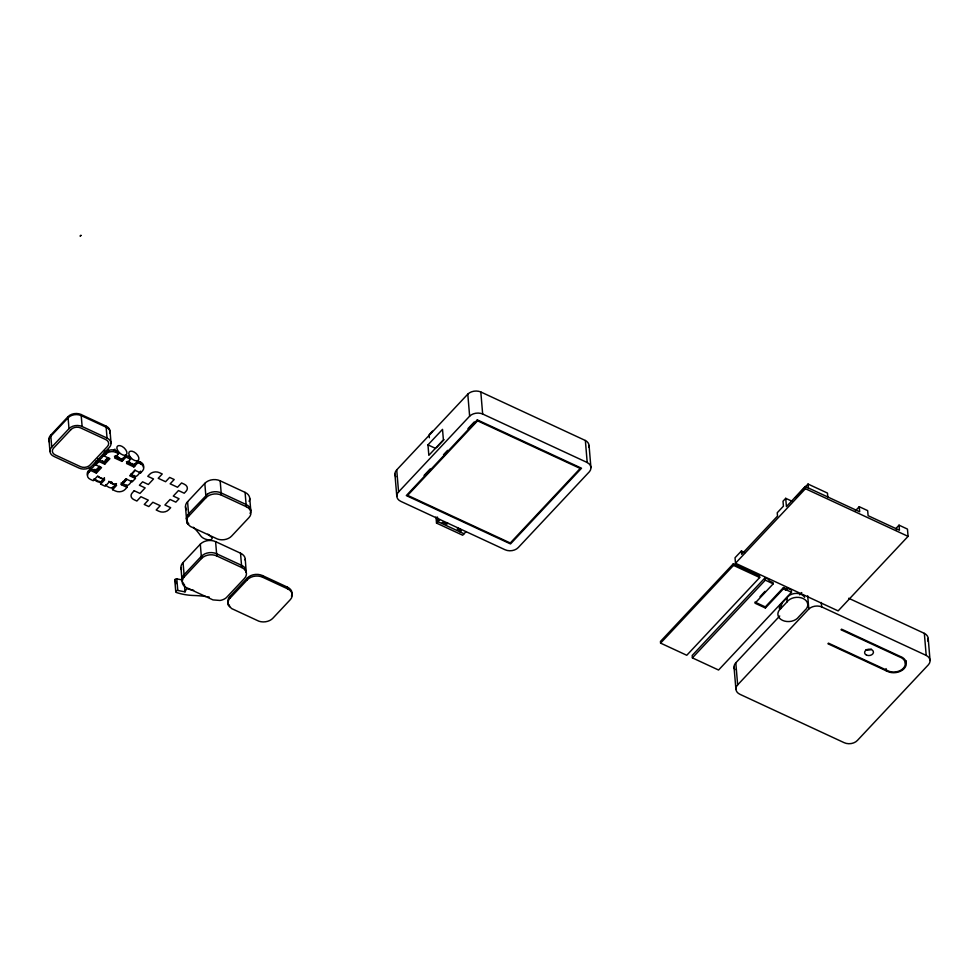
<?xml version="1.0" encoding="UTF-8"?>
<svg xmlns="http://www.w3.org/2000/svg" width="979" height="979" viewBox="0 0 979 979"><rect width="100%" height="100%" fill="white"/><g stroke="black" fill="none" stroke-linecap="round" stroke-linejoin="round"><path stroke-width="1.47" d="M786.932 602.012A11.063 7.93 -4.8 0 1 803.074 598.512A11.063 7.93 -4.8 0 1 804.848 610.333L798.705 616.88A11.063 7.93 -4.8 0 1 782.564 620.38A11.063 7.93 -4.8 0 1 780.789 608.571L786.932 602.012L787.238 597.471A9.619 6.902 -4.8 0 1 796.184 593.384A9.619 6.902 -4.8 0 1 804.64 597.312M780.789 608.571L781.891 603.174L787.238 597.471M205.884 596.529A77.928 55.876 -4.8 0 0 193.964 595.501A48.84 35.011 -4.8 0 1 184.982 594.62L183.526 594.351A48.84 35.011 -4.8 0 1 176.489 592.528A1.554 1.114 -4.8 0 1 177.786 590.459L185.031 591.854L186.585 588.734L193.671 590.3M187.576 501.725L188.641 514.403L187.858 515.309A10.867 7.795 -4.8 0 0 186.695 520.436L187.234 523.251L190.33 526.445L217.522 539.062A10.855 7.783 -4.8 0 0 231.717 535.978L248.96 517.597A11.002 7.893 -4.8 0 0 246.28 506.694L245.08 492.376L220.165 480.811A10.928 7.832 -4.8 0 0 204.807 483.369L187.576 501.725A10.855 7.783 -4.8 0 0 186.524 509.729M246.28 506.694L221.364 495.129A10.928 7.832 -4.8 0 0 206.006 497.699L187.992 516.961A10.867 7.795 -4.8 0 0 186.83 522.101L187.234 523.251M229.832 596.615L229.147 597.423A10.867 7.795 -4.8 0 0 227.985 602.55L228.523 605.352L231.619 608.559L258.811 621.175A10.855 7.783 -4.8 0 0 273.006 618.092L290.261 599.699A11.002 7.893 -4.8 0 0 287.569 588.807L287.434 587.155L262.519 575.591A10.928 7.832 -4.8 0 0 247.161 578.148L229.832 596.615L229.282 599.075A10.867 7.795 -4.8 0 0 228.131 604.202L228.523 605.352M80.841 235.303L80.082 236.11L81.073 235.45M49.378 441.125A9.276 6.645 -4.8 0 1 50.737 435.104L67.992 416.724A9.349 6.706 -4.8 0 1 81.122 414.533L106.05 426.098A9.423 6.755 -4.8 0 1 109.832 432.951M51.74 447.097L68.995 428.704A9.349 6.706 -4.8 0 1 82.126 426.514L107.054 438.09A9.423 6.755 -4.8 0 1 109.354 447.415L92.087 465.82A9.276 6.645 -4.8 0 1 78.92 468.023L54.053 456.483A9.276 6.645 -4.8 0 1 51.74 447.097L50.737 435.104M87.572 475.133A6.89 4.944 -4.8 0 1 88.575 470.666L90.447 468.672L96.211 471.34L96.358 473.102L90.594 470.434L90.447 468.672M98.83 459.738L98.977 461.501L104.729 464.181L104.582 462.418L98.83 459.738L95.624 463.153L95.783 464.915L101.535 467.583L96.358 473.102M143.436 467.301A7.049 5.054 -4.8 0 0 140.621 462.174L137.794 460.864L137.953 462.626L133.915 466.934L126.536 463.508L130.574 459.212L130.415 457.438L125.863 455.333L126.01 457.095L121.971 461.39L114.592 457.964L118.63 453.669L118.483 451.906L115.669 450.597A6.963 4.993 -4.8 0 0 105.879 452.225L104.007 454.219L104.153 455.981L109.905 458.661L104.729 464.181M127.05 487.358L121.298 484.678L121.151 482.916L126.903 485.584L127.05 487.358L125.19 489.341A6.89 4.944 -4.8 0 1 115.387 490.981L112.573 489.671L116.611 485.364L109.232 481.949L105.194 486.245L100.641 484.128L104.68 479.832L97.3 476.406L93.262 480.713L90.447 479.404A6.89 4.944 -4.8 0 1 88.734 472.429L90.594 470.434M95.783 464.915L98.977 461.501M104.153 455.981L106.026 453.999A6.963 4.993 -4.8 0 1 115.816 452.359L118.63 453.669M95.355 472.257L100.433 466.824M104.508 462.492L108.718 458.001M104.533 478.07L100.494 482.366L100.641 484.128M125.863 455.333L121.824 459.628L121.971 461.39M116.464 483.602L112.426 487.909L112.573 489.671M137.794 460.864L133.768 465.172L133.915 466.934M121.298 484.678L126.475 479.159L132.238 481.827L135.432 478.425L135.286 476.663L130.684 474.521M135.432 478.425L129.681 475.757L134.857 470.238L140.609 472.906L142.481 470.911A7.049 5.054 -4.8 0 0 140.768 463.936L140.621 462.174M250.11 513.498A10.989 7.881 -4.8 0 0 246.108 504.503L221.181 492.926A10.928 7.832 -4.8 0 0 207.756 493.869L188.592 513.853A10.867 7.783 -4.8 0 0 187.54 521.844M181.458 569.619A10.855 7.783 -4.8 0 1 183.049 562.57L200.303 544.189A11.014 7.893 -4.8 0 1 215.6 541.644L240.516 553.196A10.928 7.832 -4.8 0 1 245.215 560.208M245.252 559.156L246.231 572.323L244.542 567.428A10.928 7.832 -4.8 0 0 241.532 565.324L216.616 553.759A11.014 7.893 -4.8 0 0 204.415 554.053L201.319 556.317L184.064 574.697A10.855 7.783 -4.8 0 0 182.473 581.734M184.26 576.9L201.503 558.519A11.002 7.893 -4.8 0 1 216.8 555.962L241.715 567.526A10.928 7.832 -4.8 0 1 244.407 578.467L226.308 597.692A10.867 7.795 -4.8 0 1 220.055 600.457L212.994 599.907L185.802 587.29A10.855 7.783 -4.8 0 1 184.26 576.9L183.049 562.57M229.967 598.267L247.295 579.801A10.928 7.832 -4.8 0 1 262.653 577.243L287.569 588.807M432.461 431.139L429.096 434.725L429.353 437.772M395.834 476.797A9.435 6.767 -4.8 0 1 396.728 469.883L467.791 394.145A9.668 6.939 -4.8 0 1 480.811 391.967L585.356 440.489A9.802 7.024 -4.8 0 1 588.893 447.207M427.97 444.87L442.52 429.365L443.389 439.828L428.839 455.333L427.97 444.87L435.741 448.48M436.781 447.366L444.05 439.62M398.575 491.923L469.639 416.173A9.668 6.939 -4.8 0 1 482.659 414.007L587.204 462.516A9.802 7.024 -4.8 0 1 589.456 471.67L518.307 547.518A9.472 6.792 -4.8 0 1 505.017 549.733L400.925 501.419A9.435 6.767 -4.8 0 1 398.575 491.923L396.728 469.883M424.054 475.451L430.197 468.904M443.499 454.721L447.599 450.352M467.962 428.643L474.24 421.961M466.053 531.646L462.688 535.232L436.512 523.092L439.877 519.506M441.762 523.435L442.851 522.272L446.877 524.144L447.782 523.165M458.148 527.987L457.242 528.954L461.256 530.814L460.167 531.976L459.91 528.941M792.207 501.321L785.721 498.323L783.004 501.224L783.42 506.18L777.24 512.763L777.522 516.068L741.678 554.273L741.409 550.969L744.995 552.633M741.409 550.969L735.033 557.749L735.498 563.255L838.146 610.896L908.071 536.357L907.46 529.088L899.04 525.172L896.311 528.085L896.458 529.847M899.04 525.172L899.456 530.239L868.104 515.688L867.675 510.622L859.244 506.706L859.672 511.784L805.24 486.514L786.418 506.584L785.721 498.323M733.369 563.733L660.446 641.465L660.58 643.117L686.769 655.269L759.692 577.524L759.545 575.872L733.369 563.733L733.516 565.385L660.58 643.117M795.474 497.442L808.042 484.054L827.475 493.073L827.842 497.479M735.498 563.255L805.423 488.717L805.24 486.514M787.397 588.061L787.508 589.382L783.494 587.522L783.592 588.624L765.407 608.008L755.029 603.199L773.214 583.814L773.129 582.713L769.115 580.841L769.004 579.519L765.113 577.72L692.19 655.453L692.386 657.876L718.562 670.028L791.497 592.283L791.289 589.86L787.397 588.061L785.342 590.264M692.386 657.876L765.309 580.143L765.113 577.72M759.998 596.713L765.04 591.328M765.407 608.008L765.309 606.907L783.494 587.522M855.303 510.916L859.244 506.706M734.935 669.709A9.472 6.792 -4.8 0 1 735.804 662.832L779.749 615.987M799.635 594.804L801.728 592.564M737.652 684.872L808.801 609.024A9.802 7.024 -4.8 0 1 821.65 606.882L926.195 655.404A9.668 6.939 -4.8 0 1 928.484 664.68L857.42 740.418A9.435 6.767 -4.8 0 1 844.082 742.645L739.989 694.331A9.472 6.792 -4.8 0 1 737.652 684.872L735.804 662.832M205.823 495.496L207.756 493.869M201.319 556.317L202.212 555.472M175.755 583.851L175.522 580.963A1.554 1.114 -4.8 0 1 176.82 578.895L182.62 580.009M886.264 670.823L888.956 672.035A12.017 8.615 -4.8 0 0 904.119 668.657A12.017 8.615 -4.8 0 0 902.577 657.521L841.573 629.179L841.022 629.766L899.371 656.836A11.063 7.93 -4.8 0 1 903.323 668.29A11.063 7.93 -4.8 0 1 886.803 670.236L828.454 643.154L827.916 643.741L886.264 670.823L886.081 668.608M805.423 488.717L908.071 536.357M848.683 598.255L924.347 633.364A9.668 6.939 -4.8 0 1 927.688 641.037M733.516 565.385L759.692 577.524M765.309 580.143L773.214 583.814M783.592 588.624L791.497 592.283M754.944 602.097L765.309 606.907M464.058 533.788L437.882 521.636L437.491 517.059M126.01 457.095L130.574 459.212M137.953 462.626L140.768 463.936M114.396 456.19L122.718 460.044M126.389 461.745L135.188 465.833M207.891 534.142L212.186 537.667A2.753 1.97 -4.8 0 1 210.008 539.992A11.883 8.517 -4.8 0 1 200.45 535.562A77.928 55.876 -4.8 0 0 193.414 527.277M188.702 523.655L188.078 522.896L188.213 524.548M928.202 638.43L930.05 660.47M924.347 633.364L926.195 655.404M821.283 602.477L821.65 606.882M808.042 484.054L808.409 488.46M807.699 595.807L808.801 609.024M734.042 667.14L735.902 689.179M589.064 445.494L590.912 467.534M585.356 440.489L587.204 462.516M480.811 391.967L482.659 414.007M467.791 394.145L469.639 416.173M435.998 516.998L436.512 523.092M394.929 474.215L396.789 496.243M262.519 575.591L262.653 577.243M249.743 498.311L250.759 510.438M247.161 578.148L247.295 579.801M240.516 553.196L241.715 567.526M220.165 480.811L221.364 495.129M229.93 596.505L230.077 598.157M229.367 605.01L229.502 606.662M215.6 541.644L216.8 555.962M204.807 483.369L206.006 497.699M200.303 544.189L201.503 558.519M188.543 514.501L188.678 516.166M185.484 506.73L186.499 518.858M184.431 584.634L185.031 591.854M180.956 567.575L181.972 579.703M176.82 578.895L177.786 590.459M174.788 580.094L175.755 591.659M140.462 471.144L140.609 472.906M115.669 450.597L115.816 452.359M110.137 432.277L111.055 443.169M106.05 426.098L107.054 438.09M105.879 452.225L106.026 453.999M88.575 470.666L88.734 472.429M81.122 414.533L82.126 426.514M67.992 416.724L68.995 428.704M49.048 440.489L49.953 451.368M906.003 660.678A12.017 8.615 -4.8 0 1 905.367 663.101M871.408 649.187A4.442 3.182 -4.8 0 1 866.023 649.579M779.406 608.693A9.619 6.902 -4.8 0 1 781.891 603.174M287.434 587.155A11.002 7.893 -4.8 0 1 291.448 596.162M207.56 596.786A77.928 55.876 -4.8 0 1 209.225 597.08M183.722 583.582A10.855 7.783 -4.8 0 1 183.012 582.689M245.08 492.376A11.014 7.893 -4.8 0 1 249.094 501.383M110.113 433.171A9.423 6.755 -4.8 0 0 106.148 427.199L81.22 415.634A9.349 6.706 -4.8 0 0 68.077 417.825L50.835 436.206A9.276 6.645 -4.8 0 0 49.476 442.227M104.41 478.193A6.18 3.316 44.5 0 1 97.814 476.027M101.241 481.423A6.18 3.316 44.5 0 1 93.825 478.976M99.124 481.203A4.76 2.545 44.5 0 1 97.912 481.191M97.459 481.068A4.76 2.545 44.5 0 1 96.028 480.359M95.55 480.028A4.76 2.545 44.5 0 1 94.657 479.257M97.239 480.64A4.76 2.545 44.5 0 1 96.272 480.114M96.199 460.791A6.18 2.68 -65.1 0 1 92.907 467.252A6.18 2.68 -65.1 0 1 89.419 467.46M99.748 466.542A6.18 2.68 -65.1 0 1 94.07 469.235M99.577 466.334A4.76 2.068 -65.1 0 1 98.328 468.219M97.986 468.586A4.76 2.068 -65.1 0 1 97.3 469.137M96.652 469.443A4.76 2.068 -65.1 0 1 95.832 469.394M98.952 466.689A4.76 2.068 -65.1 0 1 98.316 467.644M97.643 468.427A4.76 2.068 -65.1 0 1 97.3 468.733M104.716 450.609A6.18 2.68 -65.1 0 1 101.743 457.866A6.18 2.68 -65.1 0 1 97.814 458.551M107.103 450.536A6.18 2.68 -65.1 0 1 109.085 450.94M108.131 457.634A6.18 2.68 -65.1 0 1 102.575 460.766M107.678 457.939A4.76 2.068 -65.1 0 1 105.353 460.411M106.711 458.735A4.76 2.068 -65.1 0 1 106.368 459.151M106.026 459.518A4.76 2.068 -65.1 0 1 105.34 460.069M113.087 487.138A6.18 3.378 43.2 0 1 105.536 484.825M115.755 484.103A6.18 3.378 43.2 0 1 108.877 481.264M112.095 482.378A4.76 2.594 43.2 0 1 111.606 482.109M111.863 482.635A4.76 2.594 43.2 0 1 110.884 482.035M134.808 463.985A6.18 3.378 43.2 0 1 127.564 461.378M132.581 463.569A4.76 2.594 43.2 0 1 132.177 463.581M130.794 463.226A4.76 2.594 43.2 0 1 128.42 461.635M130.537 462.749A4.76 2.594 43.2 0 1 130.048 462.467M129.571 462.149A4.76 2.594 43.2 0 1 129.106 461.782M122.852 458.417A6.18 3.378 43.2 0 1 115.608 455.81M113.564 450.658A6.18 3.378 43.2 0 1 115.057 449.19M119.781 457.952A4.76 2.594 43.2 0 1 118.838 457.658M117.859 457.156A4.76 2.594 43.2 0 1 117.382 456.826M116.917 456.471A4.76 2.594 43.2 0 1 116.048 455.639M118.092 456.899A4.76 2.594 43.2 0 1 117.615 456.581M117.15 456.214A4.76 2.594 43.2 0 1 116.709 455.822M139.813 472.319A6.18 2.68 -65.1 0 1 134.258 475.439M135.041 470.104A6.18 2.68 -65.1 0 1 130.856 474.215M132.398 474.582A6.18 2.68 -65.1 0 1 132.789 476.467M131.761 480.579A6.18 2.68 -65.1 0 1 126.572 485.254M126.658 479.061A6.18 2.68 -65.1 0 1 122.118 483.161M125.532 479.061A4.76 2.068 -65.1 0 1 122.889 481.656M125.875 479.208A4.76 2.068 -65.1 0 1 122.938 481.864M70.953 429.597L53.661 448.027A6.89 4.944 -4.8 0 0 55.375 455.002L80.327 466.579A6.89 4.944 -4.8 0 0 90.117 464.952L107.409 446.51A7.049 5.054 -4.8 0 0 105.695 439.547L80.743 427.958A6.963 4.993 -4.8 0 0 70.953 429.597M134.209 490.748L132.349 492.743A6.89 4.944 -4.8 0 0 134.062 499.718L136.876 501.028L140.915 496.72L148.294 500.147L144.256 504.454L148.808 506.559L152.846 502.264L160.226 505.69L156.199 509.986L159.014 511.295A6.89 4.944 -4.8 0 0 168.804 509.667L170.676 507.673L164.913 504.993L170.089 499.474L175.853 502.154L179.047 498.739L173.295 496.072L178.472 490.552L184.223 493.22L186.096 491.225A7.049 5.054 -4.8 0 0 184.382 484.25L181.568 482.953L177.529 487.248L170.15 483.822L174.189 479.526L169.624 477.409L165.586 481.705L158.206 478.29L162.245 473.983L159.43 472.673A6.963 4.993 -4.8 0 0 149.64 474.313L147.768 476.308L153.519 478.976L148.343 484.495L142.591 481.827L139.397 485.229L145.149 487.897L139.973 493.416L134.209 490.748M477.324 419.881L406.309 495.582L510.512 543.932L581.526 468.231L477.324 419.881M477.556 420.823L407.631 495.35L510.279 542.99L580.204 468.451L477.556 420.823M866.476 655.086A4.442 3.182 -4.8 0 0 873.439 652.467A4.442 3.182 -4.8 0 0 867.161 649.554A4.442 3.182 -4.8 0 0 866.476 655.086M129.375 455.602A6.18 3.378 43.2 0 0 138.149 460.424A6.18 3.378 43.2 0 0 134.025 451.968A6.18 3.378 43.2 0 0 129.375 455.602M117.431 450.034A6.18 3.378 43.2 0 0 126.205 454.856A6.18 3.378 43.2 0 0 122.069 446.4A6.18 3.378 43.2 0 0 117.431 450.034"/></g></svg>
